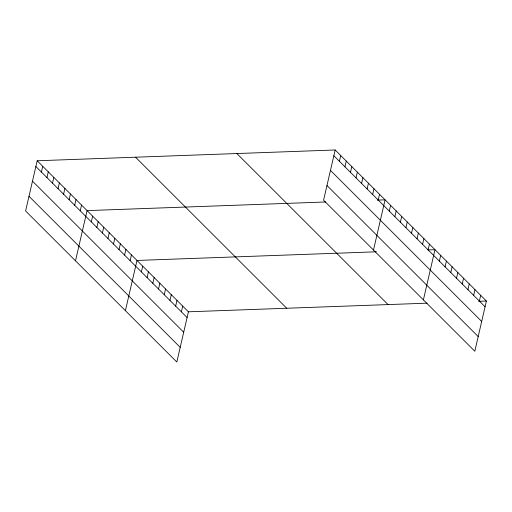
<?xml version="1.0" encoding="UTF-8"?>
<svg xmlns="http://www.w3.org/2000/svg" width="512" height="512" viewBox="0 0 512 512"><rect width="100%" height="100%" fill="white"/><g stroke="black" fill="none" stroke-linecap="round" stroke-linejoin="round"><path stroke-width="0.77" d="M37.19 160.762L25.6 210.97L176.826 362.016L188.416 311.802L37.19 160.762L335.174 149.984L486.4 301.03L474.81 351.238L323.584 200.198L335.174 149.984M41.408 172.045L42.739 166.298M46.957 177.581L48.282 171.834M52.499 183.117L53.824 177.376M58.042 188.659L59.373 182.912M63.59 194.195L64.915 188.454M69.133 199.738L70.458 193.99M74.682 205.274L76.006 199.526M80.224 210.81L81.549 205.069M75.501 260.813L87.098 210.605L325.766 201.978M91.315 221.888L92.64 216.141M96.858 227.424L98.182 221.683M102.406 232.966L103.731 227.219M107.949 238.502L109.274 232.755M113.491 244.038L114.816 238.298M119.04 249.581L120.365 243.834M124.582 255.117L125.907 249.37M130.125 260.653L131.456 254.912M125.408 310.656L136.998 260.448L376.454 251.795M141.382 271.898L142.714 266.157M147.098 277.606L148.422 271.859M152.813 283.315L154.138 277.568M158.522 289.018L159.853 283.277M164.237 294.726L165.562 288.979M169.952 300.429L171.277 294.688M175.661 306.138L176.986 300.39M181.376 311.84L182.701 306.099M339.398 161.267L340.723 155.526M344.941 166.81L346.266 161.062M350.483 172.346L351.814 166.605M356.032 177.882L357.357 172.141M361.574 183.424L362.899 177.677M367.123 188.96L368.448 183.219M372.666 194.502L373.99 188.755M378.208 200.038L379.539 194.291M373.491 250.042L385.082 199.834L377.274 200.115M389.299 211.117L390.624 205.37M394.842 216.653L396.173 210.906M400.39 222.189L401.715 216.448M405.933 227.731L407.258 221.984M411.482 233.267L412.806 227.52M417.024 238.803L418.349 233.062M422.566 244.346L423.898 238.598M428.115 249.882L429.44 244.141M423.392 299.885L434.982 249.677L427.962 249.933M439.373 261.126L440.698 255.379M445.082 266.835L446.413 261.088M450.797 272.538L452.122 266.797M456.512 278.246L457.837 272.499M462.221 283.949L463.546 278.208M467.936 289.658L469.261 283.91M473.651 295.366L474.976 289.619M479.36 301.069L480.685 295.328M188.416 311.802L427.085 303.174M478.598 301.312L486.4 301.03M333.85 155.731L485.075 306.778M330.464 170.406L481.683 321.446M326.976 185.523L478.195 336.57M236.845 153.542L388.064 304.589M135.526 157.203L286.752 308.25M35.866 166.502L187.085 317.549M32.48 181.178L183.699 332.224M28.986 196.294L180.211 347.341"/></g></svg>
